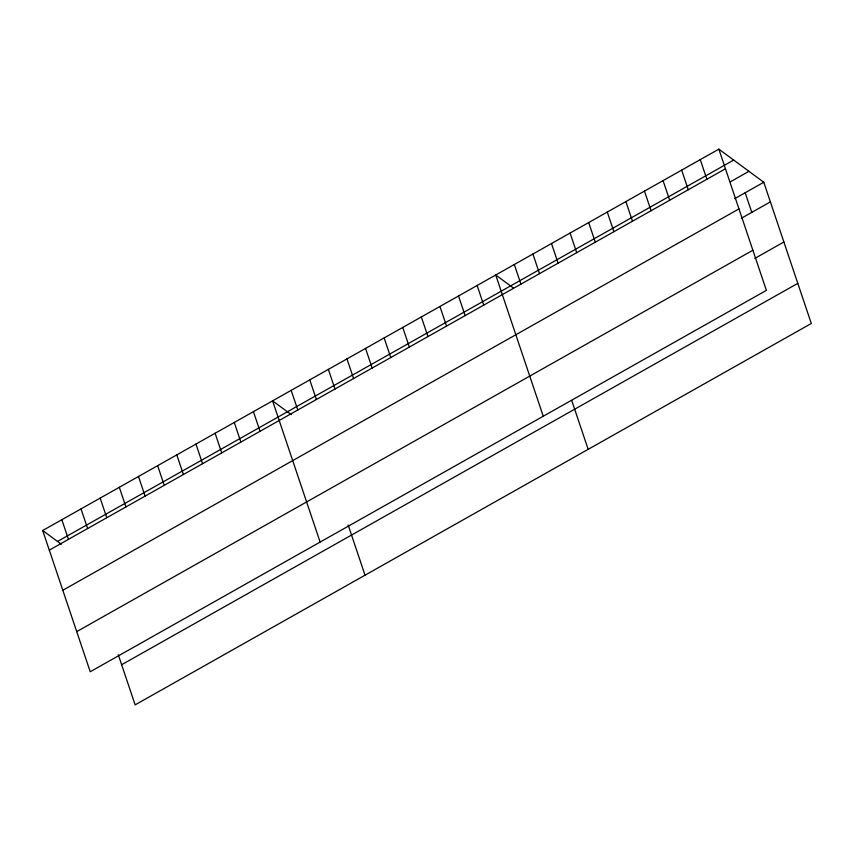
<?xml version="1.0" encoding="UTF-8"?>
<svg xmlns="http://www.w3.org/2000/svg" width="854" height="854" viewBox="0 0 854 854"><rect width="100%" height="100%" fill="white"/><g stroke="black" fill="none" stroke-linecap="round" stroke-linejoin="round"><path stroke-width="1.28" d="M718.854 149.14L766.38 290.371L90.225 671.746L42.7 530.515L718.854 149.14L763.775 182.254L811.3 323.485L135.145 704.86L118.268 654.708M57.528 541.447L733.671 160.072M49.308 550.147L725.452 168.772M730.351 181.817L748.947 171.323M734.718 198.64L763.775 182.254M62.812 590.274L738.956 208.899M741.325 218.272L770.383 201.886M76.721 631.618L752.876 250.243M754.829 258.399L783.887 242.013M121.642 664.732L797.796 283.357M513.403 288.033L495.726 274.999L543.251 416.229M291.235 414.596L272.586 400.846L320.122 542.077M42.7 530.515L61.339 544.254M745.179 192.737L751.787 212.368M700.259 159.634L706.866 179.255M681.663 170.117L688.271 189.748M663.067 180.61L669.675 200.231M644.471 191.093L651.079 210.724M625.875 201.587L632.483 221.207M607.29 212.07L613.887 231.701M588.694 222.563L595.302 242.184M570.098 233.046L576.706 252.677M551.503 243.529L558.11 263.16M532.907 254.022L539.514 273.654M571.71 400.441L588.171 449.332M514.311 264.505L520.919 284.136M477.13 285.482L483.727 305.113M458.534 295.975L465.142 315.606M439.938 306.458L446.546 326.089M421.342 316.951L427.95 336.572M402.746 327.434L409.354 347.066M384.151 337.928L390.758 357.548M365.565 348.411L372.163 368.042M346.97 358.904L353.577 378.525M328.374 369.387L334.981 389.018M309.778 379.87L316.386 399.501M348.165 525.039L365.042 575.19M291.182 390.363L297.79 409.995M253.435 411.66L260.043 431.281M234.274 422.463L240.881 442.094M215.123 433.266L221.72 452.898M195.961 444.069L202.569 463.701M176.799 454.883L183.407 474.504M157.648 465.686L164.256 485.318M138.487 476.489L145.095 496.121M119.325 487.292L125.933 506.924M100.174 498.106L106.782 517.727M81.013 508.909L87.62 528.541M61.862 519.712L68.459 539.344"/></g></svg>
